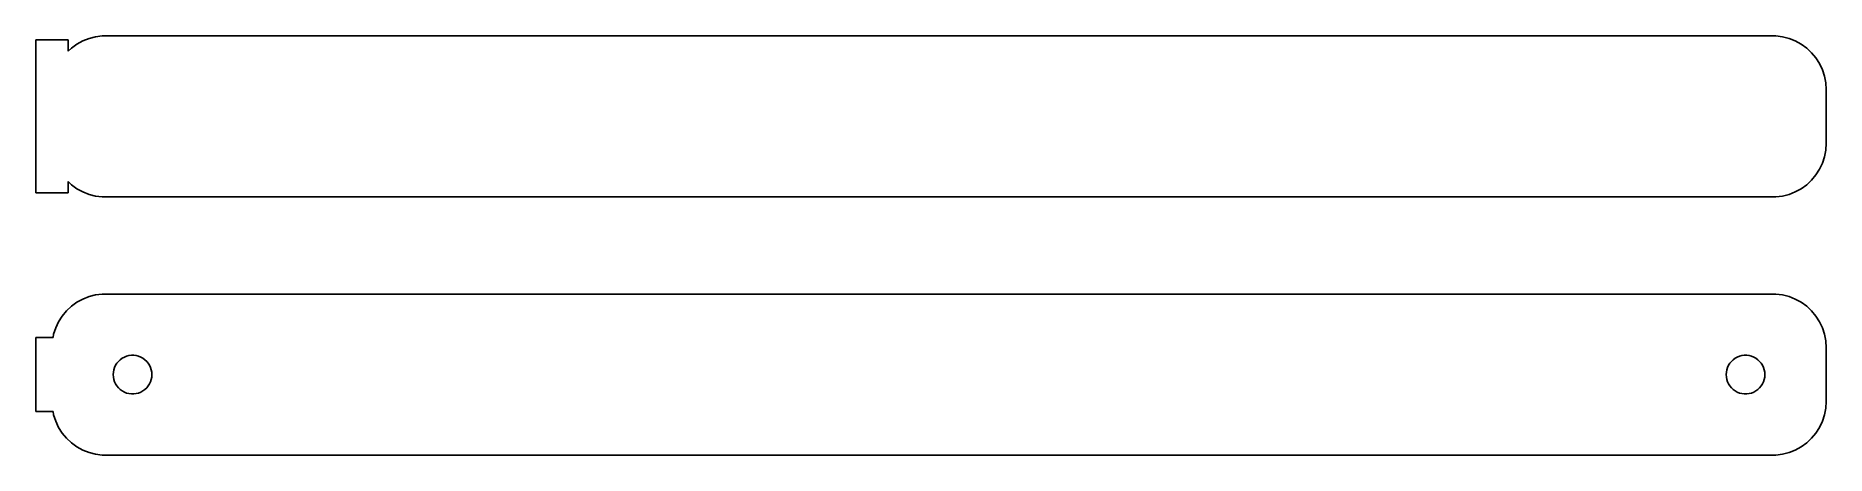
# Model space of a CAD drawing. Header units: metres. Extents: x -84 to 82, y 17 to 55.
import ezdxf

# ---------------------------------------------------------------- set-up
doc = ezdxf.new("R2010")
doc.units = ezdxf.units.M

msp = doc.modelspace()

# ---------------------------------------------------------------- linework, layer by layer
for p, q in [((-81, 55.1148), (-84, 55.1148)), ((-84, 55.1148), (-84, 40.8852)), ((-81, 54.0587), (-81, 55.1148)), ((-79.6289, 55.0241), (-80.1791, 54.7216)), ((-79.0451, 55.2553), (-79.6289, 55.0241)), ((-78.4369, 55.4114), (-79.0451, 55.2553)), ((-77.8139, 55.4901), (-78.4369, 55.4114)), ((77.8139, 55.4901), (-77.8139, 55.4901)), ((78.4369, 55.4114), (77.8139, 55.4901)), ((79.0451, 55.2553), (78.4369, 55.4114)), ((79.6289, 55.0241), (79.0451, 55.2553)), ((80.1791, 54.7216), (79.6289, 55.0241)), ((-80.6871, 54.3526), (-81, 54.0587)), ((-80.1791, 54.7216), (-80.6871, 54.3526)), ((80.6871, 54.3526), (80.1791, 54.7216)), ((81.1448, 53.9227), (80.6871, 54.3526)), ((81.5451, 53.4389), (81.1448, 53.9227)), ((81.8815, 52.9088), (81.5451, 53.4389)), ((82.1489, 52.3406), (81.8815, 52.9088)), ((82.3429, 51.7434), (82.1489, 52.3406)), ((82.4606, 51.1267), (82.3429, 51.7434)), ((82.5, 50.5), (82.4606, 51.1267)), ((82.5, 45.5), (82.5, 50.5)), ((82.4606, 44.8733), (82.5, 45.5)), ((81.8815, 43.0912), (82.1489, 43.6594)), ((82.1489, 43.6594), (82.3429, 44.2566)), ((82.3429, 44.2566), (82.4606, 44.8733)), ((-81, 40.8852), (-81, 41.9413)), ((-81, 41.9413), (-80.6871, 41.6474)), ((-80.6871, 41.6474), (-80.1791, 41.2784)), ((80.1791, 41.2784), (80.6871, 41.6474)), ((80.6871, 41.6474), (81.1448, 42.0773)), ((81.1448, 42.0773), (81.5451, 42.5611)), ((81.5451, 42.5611), (81.8815, 43.0912)), ((-84, 40.8852), (-81, 40.8852)), ((-80.1791, 41.2784), (-79.6289, 40.9759)), ((-79.6289, 40.9759), (-79.0451, 40.7447)), ((-79.0451, 40.7447), (-78.4369, 40.5886)), ((-78.4369, 40.5886), (-77.8139, 40.5099)), ((-77.8139, 40.5099), (77.8139, 40.5099)), ((77.8139, 40.5099), (78.4369, 40.5886)), ((78.4369, 40.5886), (79.0451, 40.7447)), ((79.0451, 40.7447), (79.6289, 40.9759)), ((79.6289, 40.9759), (80.1791, 41.2784)), ((-80.6871, 30.3526), (-81.1448, 29.9227)), ((-80.1791, 30.7216), (-80.6871, 30.3526)), ((-79.6289, 31.0241), (-80.1791, 30.7216)), ((-79.0451, 31.2553), (-79.6289, 31.0241)), ((-78.4369, 31.4114), (-79.0451, 31.2553)), ((-77.8139, 31.4901), (-78.4369, 31.4114)), ((77.8139, 31.4901), (-77.8139, 31.4901)), ((78.4369, 31.4114), (77.8139, 31.4901)), ((79.0451, 31.2553), (78.4369, 31.4114)), ((79.6289, 31.0241), (79.0451, 31.2553)), ((80.1791, 30.7216), (79.6289, 31.0241)), ((80.6871, 30.3526), (80.1791, 30.7216)), ((81.1448, 29.9227), (80.6871, 30.3526)), ((-82.1489, 28.3406), (-82.3429, 27.7434)), ((-81.8815, 28.9088), (-82.1489, 28.3406)), ((-81.5451, 29.4389), (-81.8815, 28.9088)), ((-81.1448, 29.9227), (-81.5451, 29.4389)), ((81.5451, 29.4389), (81.1448, 29.9227)), ((81.8815, 28.9088), (81.5451, 29.4389)), ((82.1489, 28.3406), (81.8815, 28.9088)), ((82.3429, 27.7434), (82.1489, 28.3406)), ((-82.4, 27.4442), (-84, 27.4442)), ((-84, 27.4442), (-84, 20.5558)), ((-82.3429, 27.7434), (-82.4, 27.4442)), ((82.4606, 27.1267), (82.3429, 27.7434)), ((82.5, 26.5), (82.4606, 27.1267)), ((-76.5773, 24.8671), (-76.4562, 25.058)), ((-76.4562, 25.058), (-76.3121, 25.2322)), ((-76.3121, 25.2322), (-76.1474, 25.3869)), ((-76.1474, 25.3869), (-75.9645, 25.5198)), ((-75.9645, 25.5198), (-75.7664, 25.6287)), ((-75.7664, 25.6287), (-75.5562, 25.7119)), ((-75.5562, 25.7119), (-75.3373, 25.7681)), ((-75.3373, 25.7681), (-75.113, 25.7964)), ((-75.113, 25.7964), (-74.887, 25.7964)), ((-74.887, 25.7964), (-74.6627, 25.7681)), ((-74.6627, 25.7681), (-74.4438, 25.7119)), ((-74.4438, 25.7119), (-74.2336, 25.6287)), ((-74.2336, 25.6287), (-74.0355, 25.5198)), ((-74.0355, 25.5198), (-73.8526, 25.3869)), ((-73.8526, 25.3869), (-73.6879, 25.2322)), ((-73.6879, 25.2322), (-73.5438, 25.058)), ((-73.5438, 25.058), (-73.4226, 24.8671)), ((73.4226, 24.8671), (73.5438, 25.058)), ((73.5438, 25.058), (73.6879, 25.2322)), ((73.6879, 25.2322), (73.8526, 25.3869)), ((73.8526, 25.3869), (74.0355, 25.5198)), ((74.0355, 25.5198), (74.2336, 25.6287)), ((74.2336, 25.6287), (74.4438, 25.7119)), ((74.4438, 25.7119), (74.6627, 25.7681)), ((74.6627, 25.7681), (74.887, 25.7964)), ((74.887, 25.7964), (75.113, 25.7964)), ((75.113, 25.7964), (75.3373, 25.7681)), ((75.3373, 25.7681), (75.5562, 25.7119)), ((75.5562, 25.7119), (75.7664, 25.6287)), ((75.7664, 25.6287), (75.9645, 25.5198)), ((75.9645, 25.5198), (76.1474, 25.3869)), ((76.1474, 25.3869), (76.3121, 25.2322)), ((76.3121, 25.2322), (76.4562, 25.058)), ((76.4562, 25.058), (76.5773, 24.8671)), ((82.5, 21.5), (82.5, 26.5)), ((-76.8, 24), (-76.7858, 24.2256)), ((-76.7858, 23.7744), (-76.8, 24)), ((-76.7858, 24.2256), (-76.7434, 24.4476)), ((-76.7434, 23.5524), (-76.7858, 23.7744)), ((-76.7434, 24.4476), (-76.6736, 24.6626)), ((-76.6736, 23.3374), (-76.7434, 23.5524)), ((-76.6736, 24.6626), (-76.5773, 24.8671)), ((-76.5773, 23.1329), (-76.6736, 23.3374)), ((-73.4226, 24.8671), (-73.3264, 24.6626)), ((-73.3264, 23.3374), (-73.4226, 23.1329)), ((-73.3264, 24.6626), (-73.2565, 24.4476)), ((-73.2565, 23.5524), (-73.3264, 23.3374)), ((-73.2565, 24.4476), (-73.2142, 24.2256)), ((-73.2142, 23.7744), (-73.2565, 23.5524)), ((-73.2142, 24.2256), (-73.2, 24)), ((-73.2, 24), (-73.2142, 23.7744)), ((73.2, 24), (73.2142, 24.2256)), ((73.2142, 23.7744), (73.2, 24)), ((73.2142, 24.2256), (73.2565, 24.4476)), ((73.2565, 23.5524), (73.2142, 23.7744)), ((73.2565, 24.4476), (73.3264, 24.6626)), ((73.3264, 23.3374), (73.2565, 23.5524)), ((73.3264, 24.6626), (73.4226, 24.8671)), ((73.4226, 23.1329), (73.3264, 23.3374)), ((76.5773, 24.8671), (76.6736, 24.6626)), ((76.6736, 23.3374), (76.5773, 23.1329)), ((76.6736, 24.6626), (76.7434, 24.4476)), ((76.7434, 23.5524), (76.6736, 23.3374)), ((76.7434, 24.4476), (76.7858, 24.2256)), ((76.7858, 23.7744), (76.7434, 23.5524)), ((76.7858, 24.2256), (76.8, 24)), ((76.8, 24), (76.7858, 23.7744)), ((-76.4562, 22.942), (-76.5773, 23.1329)), ((-76.3121, 22.7678), (-76.4562, 22.942)), ((-76.1474, 22.6131), (-76.3121, 22.7678)), ((-75.9645, 22.4802), (-76.1474, 22.6131)), ((-75.7664, 22.3713), (-75.9645, 22.4802)), ((-75.5562, 22.2881), (-75.7664, 22.3713)), ((-75.3373, 22.2319), (-75.5562, 22.2881)), ((-75.113, 22.2036), (-75.3373, 22.2319)), ((-74.887, 22.2036), (-75.113, 22.2036)), ((-74.6627, 22.2319), (-74.887, 22.2036)), ((-74.4438, 22.2881), (-74.6627, 22.2319)), ((-74.2336, 22.3713), (-74.4438, 22.2881)), ((-74.0355, 22.4802), (-74.2336, 22.3713)), ((-73.8526, 22.6131), (-74.0355, 22.4802)), ((-73.6879, 22.7678), (-73.8526, 22.6131)), ((-73.5438, 22.942), (-73.6879, 22.7678)), ((-73.4226, 23.1329), (-73.5438, 22.942)), ((73.5438, 22.942), (73.4226, 23.1329)), ((73.6879, 22.7678), (73.5438, 22.942)), ((73.8526, 22.6131), (73.6879, 22.7678)), ((74.0355, 22.4802), (73.8526, 22.6131)), ((74.2336, 22.3713), (74.0355, 22.4802)), ((74.4438, 22.2881), (74.2336, 22.3713)), ((74.6627, 22.2319), (74.4438, 22.2881)), ((74.887, 22.2036), (74.6627, 22.2319)), ((75.113, 22.2036), (74.887, 22.2036)), ((75.3373, 22.2319), (75.113, 22.2036)), ((75.5562, 22.2881), (75.3373, 22.2319)), ((75.7664, 22.3713), (75.5562, 22.2881)), ((75.9645, 22.4802), (75.7664, 22.3713)), ((76.1474, 22.6131), (75.9645, 22.4802)), ((76.3121, 22.7678), (76.1474, 22.6131)), ((76.4562, 22.942), (76.3121, 22.7678)), ((76.5773, 23.1329), (76.4562, 22.942)), ((-84, 20.5558), (-82.4, 20.5558)), ((-82.4, 20.5558), (-82.3429, 20.2566)), ((-82.3429, 20.2566), (-82.1489, 19.6594)), ((82.1489, 19.6594), (82.3429, 20.2566)), ((82.3429, 20.2566), (82.4606, 20.8733)), ((82.4606, 20.8733), (82.5, 21.5)), ((-82.1489, 19.6594), (-81.8815, 19.0912)), ((-81.8815, 19.0912), (-81.5451, 18.5611)), ((-81.5451, 18.5611), (-81.1448, 18.0773)), ((81.1448, 18.0773), (81.5451, 18.5611)), ((81.5451, 18.5611), (81.8815, 19.0912)), ((81.8815, 19.0912), (82.1489, 19.6594)), ((-81.1448, 18.0773), (-80.6871, 17.6474)), ((-80.6871, 17.6474), (-80.1791, 17.2784)), ((-80.1791, 17.2784), (-79.6289, 16.9759)), ((-79.6289, 16.9759), (-79.0451, 16.7447)), ((-79.0451, 16.7447), (-78.4369, 16.5886)), ((78.4369, 16.5886), (79.0451, 16.7447)), ((79.0451, 16.7447), (79.6289, 16.9759)), ((79.6289, 16.9759), (80.1791, 17.2784)), ((80.1791, 17.2784), (80.6871, 17.6474)), ((80.6871, 17.6474), (81.1448, 18.0773)), ((-78.4369, 16.5886), (-77.8139, 16.5099)), ((-77.8139, 16.5099), (77.8139, 16.5099)), ((77.8139, 16.5099), (78.4369, 16.5886))]:
    msp.add_line(p, q)

doc.saveas('drawing.dxf')
